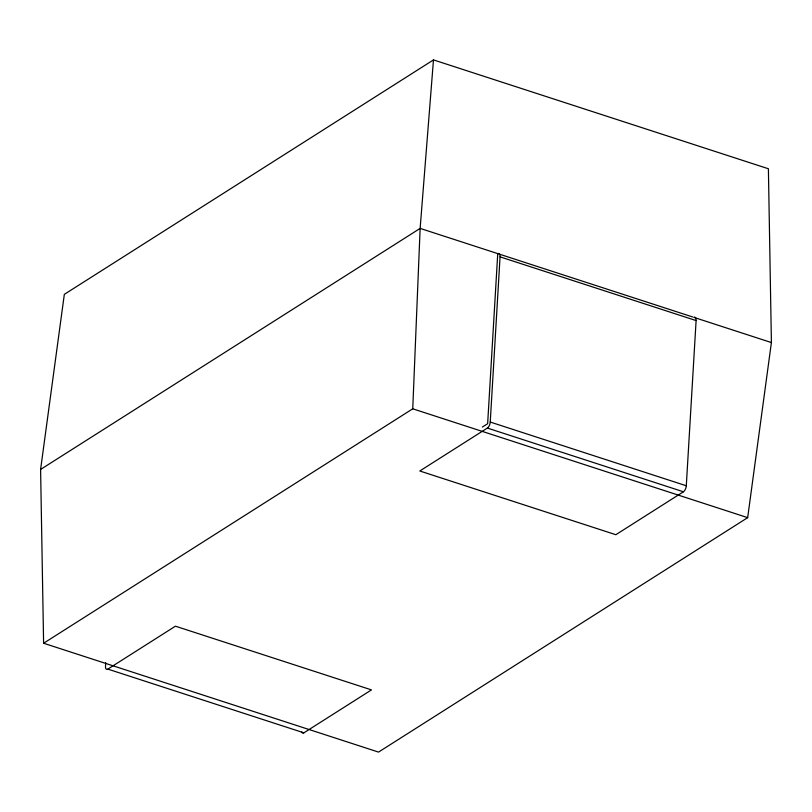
<?xml version="1.0" encoding="UTF-8"?>
<svg xmlns="http://www.w3.org/2000/svg" width="812" height="812" viewBox="0 0 812 812"><rect width="100%" height="100%" fill="white"/><g stroke="black" fill="none" stroke-linecap="round" stroke-linejoin="round"><path stroke-width="1.22" d="M43.604 643.236L412.75 408.801L420.139 228.395L433.476 59.905L768.396 168.764L771.4 342.562L747.669 517.65L378.524 752.095L43.604 643.236L40.6 469.437L64.331 294.35L433.476 59.905M105.722 662.612L105.499 666.398A4.852 2.253 -72 0 0 107.844 669.108L303.891 732.83L371.48 689.895L175.433 626.184L107.844 669.108M40.6 469.437L420.139 228.395L497.746 253.618L487.647 423.702L482.358 427.061M771.4 342.562L693.793 317.34A5.471 2.537 -72 0 1 696.107 320.578L686.292 485.769A4.852 2.253 -72 0 1 683.43 491.778L615.841 534.712L419.794 470.99L487.383 428.066A4.852 2.253 -72 0 0 490.245 422.047L500.06 256.856A5.471 2.537 -72 0 0 497.746 253.618M498.954 254.014L692.595 316.944M500.06 256.856L696.107 320.578M490.245 422.047L686.292 485.769M487.383 428.066L683.43 491.778M412.75 408.801L747.669 517.65M303.891 732.83A4.852 2.253 -72 0 1 301.77 732.079"/></g></svg>
